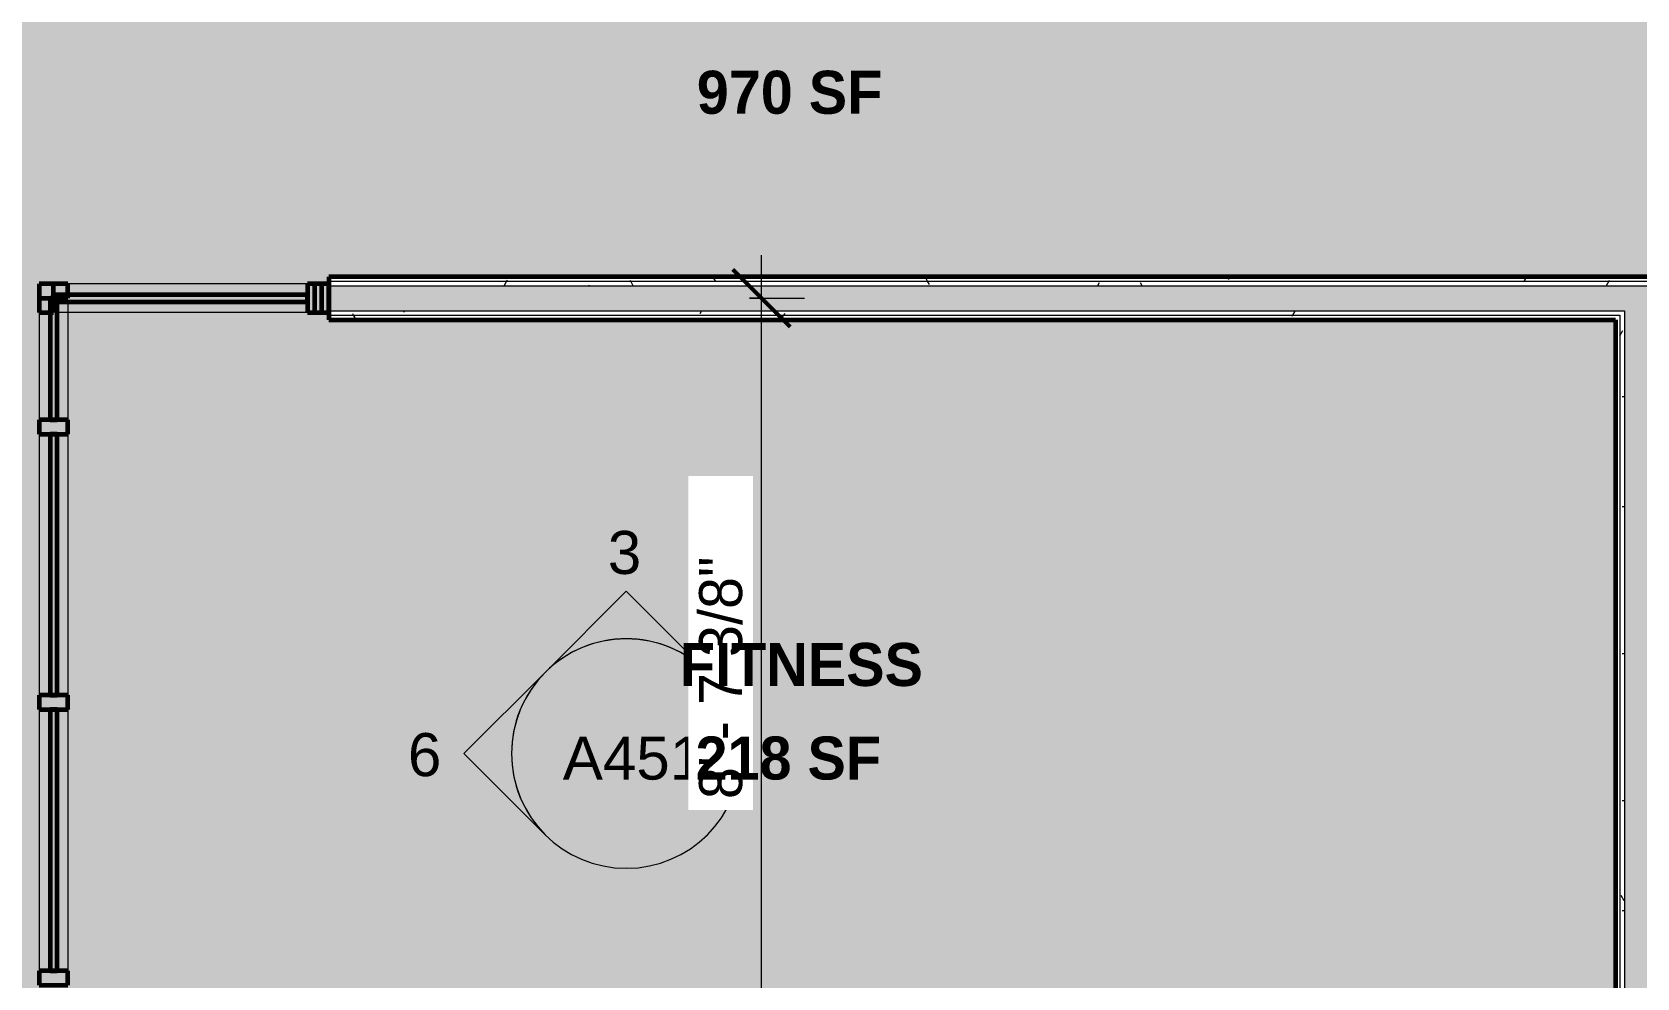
# Model space of a CAD drawing. Header units: inches. Extents: x -4105 to -1989, y 10980 to 12341.
# Drawn here: x -3140.1 to -2916.3, y 11551.6 to 11683.5 of the extents above; entities that cross this region are included whole.
import ezdxf

# ---------------------------------------------------------------- set-up
doc = ezdxf.new("R2010")
doc.units = ezdxf.units.IN
doc.header["$MEASUREMENT"] = 0
for name, color, linetype, lineweight in [('A-ANNO-DIMS', 211, 'Continuous', 9), ('A-ANNO-DIMS-64', 211, 'Continuous', 9), ('A-AREA-IDEN', 2, 'Continuous', 9), ('A-GLAZ-CURT', 52, 'Continuous', 9), ('A-GLAZ-CURT-3', 52, 'Continuous', 60), ('A-GLAZ-CWMG', 51, 'Continuous', 9), ('A-GLAZ-CWMG-4', 51, 'Continuous', 60), ('A-WALL', 113, 'Continuous', 18), ('A-WALL-PATT-1', 111, 'Continuous', 9), ('G-ANNO-SYMB-1', 111, 'Continuous', 9), ('I-WALL-2', 2, 'Continuous', 60)]:
    doc.layers.add(name, color=color, linetype=linetype, lineweight=lineweight)
doc.layers.add('A-AREA-PATT-1', color=7, linetype='Continuous', lineweight=9, transparency=1)
doc.layers.add('A-AREA-PATT-5', color=141, linetype='Continuous', lineweight=9, transparency=1)
doc.styles.add('Arial_1', font='arial.ttf', dxfattribs={"height": 6})
doc.styles.add('Century Gothic_1', font='ufonts.com_century-gothic.ttf', dxfattribs={"height": 6})
doc.styles.add('Century Gothic_B_1', font='GOTHICB.TTF', dxfattribs={"height": 6})
doc.dimstyles.new('OD__1_8__Tol__', dxfattribs={"dimscale": 12, "dimtxt": 6.26501, "dimasz": 0.666667, "dimexe": 0.5, "dimexo": 0.333333, "dimgap": 0.083333, "dimtad": 1, "dimdec": 3, "dimrnd": 0.125, "dimzin": 3, "dimdsep": 46, "dimlunit": 4, "dimtxsty": 'Century Gothic_1', "dimblk1": 'OBLIQUE', "dimblk2": 'OBLIQUE', "dimsah": 1, "dimcen": 0.09, "dimdle": 0.5, "dimazin": 0, "dimtfac": 1, "dimtdec": 4, "dimtix": 1, "dimtmove": 0, "dimatfit": 3, "dimfxl": 1, "dimtvp": 1, "dimtfill": 1, "dimfrac": 2, "dimtolj": 1, "dimtzin": 0, "dimarcsym": 2})
pattern_1 = [(0, (0, 0), (20.48, 5.12), [0.845, -14.515, 0.845, -14.515, -81.92]), (0, (0, 0), (20.48, 5.12), [-30.72, 0.845, -29.875, 0.845, -14.515, -35.84]), (0, (0, 0), (20.48, 5.12), [-76.8, 0.845, -9.395, 0.845, -24.755]), (120, (7.68, 2.56), (-14.67405, 15.1762003), [0.845, -14.515, 0.845, -14.515, -81.92]), (120, (7.68, 2.56), (-14.67405, 15.1762003), [-30.72, 0.845, -29.875, 0.845, -14.515, -35.84]), (120, (7.68, 2.56), (-14.67405, 15.1762003), [-76.8, 0.845, -9.395, 0.845, -24.755]), (240, (10.24, 12.8), (-5.80595, -20.2962003), [0.845, -14.515, 0.845, -14.515, -81.92]), (240, (10.24, 12.8), (-5.80595, -20.2962003), [-30.72, 0.845, -29.875, 0.845, -14.515, -35.84]), (240, (10.24, 12.8), (-5.80595, -20.2962003), [-76.8, 0.845, -9.395, 0.845, -24.755])]
pattern_2 = [(161.57, (0.32, 0.32), (-2.560496185, -0.000537386), [0, -18.214, 2.022, 0]), (18.43, (-0.32, 0.32), (-2.560496185, 0.000537386), [0, -18.214, 2.022, 0]), (108.43, (0.32, 0.32), (1.27922091, -6.400876726), [6.07, -14.166]), (71.57, (-0.32, 0.32), (1.27922091, 6.400876726), [6.07, -14.166])]

# ---------------------------------------------------------------- blocks, each defined once
blk = doc.blocks.new('Rectangular Mullion - 2_ x 4_ rectangular-2030672-ENLARGED FLOOR PLAN - 1ST FLOOR PLAN - EAST')
at = {"layer": 'A-GLAZ-CWMG'}
blk.add_hatch(color=256, dxfattribs=at).paths.add_polyline_path([(-1.5, -2), (-2, -2), (-2, 2), (0, 2), (0, -2)], flags=0)
at = {"layer": 'A-GLAZ-CWMG-4'}
for p, q in [((-2, 2), (0, 2)), ((-2, -2), (-2, 2)), ((0, 2), (0, -2)), ((0, -2), (-2, -2))]:
    blk.add_line(p, q, dxfattribs=at)
blk = doc.blocks.new('System Panel - Glazed-2030653-ENLARGED FLOOR PLAN - 1ST FLOOR PLAN - EAST')
at = {"layer": 'A-GLAZ-CURT'}
blk.add_hatch(color=256, dxfattribs=at).paths.add_polyline_path([(-18.2, 0.5), (-18.2, -0.5), (18.2, -0.5), (18.2, 0.5)], flags=0)
at = {"layer": 'A-GLAZ-CURT-3'}
for p, q in [((18.2, 0.5), (-18.2, 0.5)), ((-18.2, 0.5), (-18.2, -0.5)), ((18.2, -0.5), (18.2, 0.5)), ((-18.2, -0.5), (18.2, -0.5))]:
    blk.add_line(p, q, dxfattribs=at)
blk = doc.blocks.new('System Panel - Glazed-2075499-ENLARGED FLOOR PLAN - 1ST FLOOR PLAN - EAST')
at = {"layer": 'A-GLAZ-CURT'}
blk.add_hatch(color=256, dxfattribs=at).paths.add_polyline_path([(-8.48, -0.5), (7.98, -0.5), (7.98, 0), (8.48, 0), (8.48, 0.5), (-8.48, 0.5)], flags=0)
at = {"layer": 'A-GLAZ-CURT-3'}
for p, q in [((8.48, 0.5), (-8.48, 0.5)), ((-8.48, 0.5), (-8.48, -0.5)), ((8.48, -0.5), (8.48, 0.5)), ((-8.48, -0.5), (8.48, -0.5))]:
    blk.add_line(p, q, dxfattribs=at)
blk = doc.blocks.new('Rectangular Mullion - 2_ x 4_ rectangular-1978850-ENLARGED FLOOR PLAN - 1ST FLOOR PLAN - EAST')
at = {"layer": 'A-GLAZ-CWMG'}
h = blk.add_hatch(color=256, dxfattribs=at)
h.paths.add_polyline_path([(-3254.32, 11469.79), (-3217.92, 11469.79), (-3217.92, 11471.29), (-3254.32, 11471.29)], flags=0)
h.paths.add_polyline_path([(-3254.32, 11472.29), (-3217.92, 11472.29), (-3217.92, 11473.79), (-3254.32, 11473.79)], flags=0)
for p, q in [((-3254.32, 11473.79), (-3217.92, 11473.79)), ((-3254.32, 11469.79), (-3217.92, 11469.79))]:
    blk.add_line(p, q, dxfattribs=at)
blk = doc.blocks.new('Rectangular Mullion - 2_ x 4_ rectangular-2075498-ENLARGED FLOOR PLAN - 1ST FLOOR PLAN - EAST')
at = {"layer": 'A-GLAZ-CWMG'}
h = blk.add_hatch(color=256, dxfattribs=at)
h.paths.add_polyline_path([(-3137.62, 11629.38), (-3137.62, 11644.34), (-3139.12, 11644.34), (-3139.12, 11629.38)], flags=0)
h.paths.add_polyline_path([(-3135.12, 11629.38), (-3135.12, 11644.34), (-3136.62, 11644.34), (-3136.62, 11629.38)], flags=0)
for p, q in [((-3139.12, 11644.34), (-3139.12, 11629.38)), ((-3135.12, 11645.84), (-3135.12, 11629.38))]:
    blk.add_line(p, q, dxfattribs=at)
blk = doc.blocks.new('Rectangular Mullion - 2_ x 4_ rectangular-2030648-ENLARGED FLOOR PLAN - 1ST FLOOR PLAN - EAST')
at = {"layer": 'A-GLAZ-CWMG'}
blk.add_hatch(color=256, dxfattribs=at).paths.add_polyline_path([(-1, -2), (-1, 2), (1, 2), (1, -2)], flags=0)
at = {"layer": 'A-GLAZ-CWMG-4'}
for p, q in [((-1, 2), (1, 2)), ((-1, -2), (-1, 2)), ((1, 2), (1, -2)), ((1, -2), (-1, -2))]:
    blk.add_line(p, q, dxfattribs=at)
blk = doc.blocks.new('System Panel - Glazed-2075370-ENLARGED FLOOR PLAN - 1ST FLOOR PLAN - EAST')
at = {"layer": 'A-GLAZ-CURT'}
blk.add_hatch(color=256, dxfattribs=at).paths.add_polyline_path([(17.7, -0.5), (17.7, 0.5), (-17.7, 0.5), (-17.7, -0.5)], flags=0)
at = {"layer": 'A-GLAZ-CURT-3'}
for p, q in [((17.7, 0.5), (-17.7, 0.5)), ((-17.7, 0.5), (-17.7, -0.5)), ((17.7, -0.5), (17.7, 0.5)), ((-17.7, -0.5), (17.7, -0.5))]:
    blk.add_line(p, q, dxfattribs=at)
blk = doc.blocks.new('Rectangular Mullion - 2_ x 4_ rectangular-2075367-ENLARGED FLOOR PLAN - 1ST FLOOR PLAN - EAST')
at = {"layer": 'A-GLAZ-CWMG'}
h = blk.add_hatch(color=256, dxfattribs=at)
h.paths.add_polyline_path([(-3101.73, 11644.34), (-3101.73, 11645.84), (-3136.62, 11645.84), (-3136.62, 11644.34)], flags=0)
h.paths.add_polyline_path([(-3101.73, 11646.84), (-3101.73, 11648.34), (-3135.12, 11648.34), (-3135.12, 11646.84)], flags=0)
for p, q in [((-3101.73, 11648.34), (-3135.12, 11648.34)), ((-3101.73, 11644.34), (-3136.62, 11644.34))]:
    blk.add_line(p, q, dxfattribs=at)
blk = doc.blocks.new('Rectangular Mullion - 2_ x 4_ rectangular-2075504-ENLARGED FLOOR PLAN - 1ST FLOOR PLAN - EAST')
at = {"layer": 'A-GLAZ-CWMG'}
blk.add_hatch(color=256, dxfattribs=at).paths.add_polyline_path([(0, 2), (0, -2), (-2, -2), (-2, 2)], flags=0)
at = {"layer": 'A-GLAZ-CWMG-4'}
for p, q in [((-2, 2), (0, 2)), ((-2, -2), (-2, 2)), ((0, 2), (0, -2)), ((0, -2), (-2, -2))]:
    blk.add_line(p, q, dxfattribs=at)
blk = doc.blocks.new('Rectangular Mullion - 2_ x 4_ rectangular-2075373-ENLARGED FLOOR PLAN - 1ST FLOOR PLAN - EAST')
at = {"layer": 'A-GLAZ-CWMG'}
blk.add_hatch(color=256, dxfattribs=at).paths.add_polyline_path([(-1.5, 2), (-1.5, 0), (-2, 0), (-2, -2), (0, -2), (0, 2)], flags=0)
at = {"layer": 'A-GLAZ-CWMG-4'}
for p, q in [((0, 2), (-2, 2)), ((-2, 2), (-2, -2)), ((0, -2), (0, 2)), ((-2, -2), (0, -2))]:
    blk.add_line(p, q, dxfattribs=at)
blk = doc.blocks.new('Rectangular Mullion - 2_ x 4_ rectangular-2075369-ENLARGED FLOOR PLAN - 1ST FLOOR PLAN - EAST')
at = {"layer": 'A-GLAZ-CWMG'}
blk.add_hatch(color=256, dxfattribs=at).paths.add_polyline_path([(0, 2), (0, -2), (-1, -2), (-1, 2)], flags=0)
at = {"layer": 'A-GLAZ-CWMG-4'}
for p, q in [((-1, 2), (1, 2)), ((-1, -2), (-1, 2)), ((1, 2), (1, -2)), ((1, -2), (-1, -2))]:
    blk.add_line(p, q, dxfattribs=at)
blk = doc.blocks.new('Elevation - Filled Arrow-152140-ENLARGED FLOOR PLAN - 1ST FLOOR PLAN - EAST')
at = {"layer": 'G-ANNO-SYMB-1'}
for start, end in [(360, 180), (180, 360)]:
    blk.add_arc((0, 0), 0.25, start, end, dxfattribs=at)
blk = doc.blocks.new('Elevation - Filled Arrow-151867-ENLARGED FLOOR PLAN - 1ST FLOOR PLAN - EAST')
at = {"layer": 'G-ANNO-SYMB-1'}
for p, q in [((0, 0.3536), (-0.1768, 0.1768)), ((0.1768, 0.1768), (0, 0.3536))]:
    blk.add_line(p, q, dxfattribs=at)
blk.add_arc((0, 0), 0.25, 45, 135, dxfattribs=at)
blk = doc.blocks.new('DIMBLOCK128-ENLARGED FLOOR PLAN - 1ST FLOOR PLAN - EAST')
at = {"layer": 'A-ANNO-DIMS-64'}
for p, q in [((-3038.42, 11542.98), (-3038.42, 11652.34)), ((-3040.08, 11646.34), (-3032.42, 11646.34)), ((-3038.42, 11646.34), (-3040.08, 11646.34)), ((-2995.32, 11542.98), (-3044.42, 11542.98)), ((-3038.42, 11542.98), (-2995.32, 11542.98))]:
    blk.add_line(p, q, dxfattribs=at)
at = {"layer": 'A-ANNO-DIMS-64', "lineweight": 50}
for p, q in [((-3038.42, 11646.34), (-3042.42, 11650.34)), ((-3038.42, 11646.34), (-3034.42, 11642.34)), ((-3038.42, 11542.98), (-3042.42, 11546.98)), ((-3038.42, 11542.98), (-3034.42, 11538.98))]:
    blk.add_line(p, q, dxfattribs=at)
at = {"layer": 'A-ANNO-DIMS-64', "color": 0, "insert": (-3047.11, 11576.51), "char_height": 6, "width": 43.5567, "attachment_point": 1, "rotation": 90, "line_spacing_factor": 0.984502, "style": 'Century Gothic_1', "bg_fill": 3, "box_fill_scale": 1.25, "bg_fill_color": 256, "bg_fill_true_color": 13158600, "bg_fill_transparency": 0}
blk.add_mtext('8\' - 7 3/8"', dxfattribs=at)
blk = doc.blocks.new('_Oblique')
at = {"color": 0, "linetype": 'ByBlock', "lineweight": -2}
blk.add_line((-0.5, -0.5), (0.5, 0.5), dxfattribs=at)

msp = doc.modelspace()

# ---------------------------------------------------------------- hatches: boundary and pattern name
at = {"layer": 'A-AREA-PATT-1'}
msp.add_hatch(color=256, dxfattribs=at).paths.add_polyline_path([(-3135.1237, 11474.7894), (-2993.6987, 11474.7894), (-2993.6987, 11477.7894), (-2991.3237, 11477.7894), (-2991.3237, 11513.7894), (-2993.6987, 11513.7894), (-2993.6987, 11545.3519), (-2919.3237, 11545.3519), (-2919.3237, 11643.3394), (-3098.7237, 11643.3394), (-3098.7237, 11644.3394), (-3135.1237, 11644.3394), (-3135.1237, 11513.1878), (-3137.1237, 11513.1878), (-3137.1237, 11476.7894), (-3135.1237, 11476.7894)], flags=0)
at = {"layer": 'A-AREA-PATT-5'}
h = msp.add_hatch(color=256, dxfattribs=at)
h.paths.add_polyline_path([(-3407.8605, 11241.3894), (-3407.8605, 11277.2894), (-3408.9237, 11277.2894), (-3408.9237, 11285.9144), (-3400.2987, 11285.9144), (-3400.2987, 11285.2894), (-3371.8737, 11285.2894), (-3371.8737, 11286.3048), (-3369.8737, 11286.3048), (-3369.8737, 11322.3048), (-3371.8737, 11322.3048), (-3371.8737, 11473.7894), (-3140.1237, 11473.7894), (-3140.1237, 11474.7894), (-3139.1237, 11474.7894), (-3139.1237, 11476.7894), (-3137.1237, 11476.7894), (-3137.1237, 11513.1878), (-3139.1237, 11513.1878), (-3139.1237, 11648.3394), (-3098.7237, 11648.3394), (-3098.7237, 11649.3394), (-2778.9237, 11649.3394), (-2778.9237, 11628.3894), (-2758.7237, 11628.3894), (-2758.7237, 11629.1394), (-2756.7237, 11629.1394), (-2756.7237, 11627.2019), (-2756.0987, 11627.2019), (-2756.0987, 11625.3894), (-2721.3487, 11625.3894), (-2721.3487, 11627.2019), (-2720.7237, 11627.2019), (-2720.7237, 11629.1394), (-2718.7237, 11629.1394), (-2718.7237, 11628.3894), (-2710.7237, 11628.3894), (-2710.7237, 11629.1394), (-2708.7237, 11629.1394), (-2708.7237, 11627.2019), (-2708.0987, 11627.2019), (-2708.0987, 11625.3894), (-2673.3487, 11625.3894), (-2673.3487, 11627.2019), (-2672.7237, 11627.2019), (-2672.7237, 11629.1394), (-2670.7237, 11629.1394), (-2670.7237, 11628.3894), (-2650.5237, 11628.3894), (-2650.5237, 11649.3394), (-2513.1237, 11649.3394), (-2513.1237, 11654.5206), (-2507.9425, 11649.3394), (-2503.6999, 11649.3394), (-2490.1251, 11635.7646), (-2489.418, 11636.4717), (-2489.9483, 11637.002), (-2488.5341, 11638.4162), (-2487.1641, 11637.0462), (-2486.7221, 11637.4882), (-2485.4405, 11636.2065), (-2460.8686, 11660.7785), (-2462.1502, 11662.0601), (-2461.7082, 11662.5021), (-2463.0783, 11663.8721), (-2461.664, 11665.2863), (-2461.1337, 11664.756), (-2442.4362, 11683.4534), (-2464.5996, 11705.6168), (-2465.13, 11705.0865), (-2466.5442, 11706.5007), (-2465.1741, 11707.8707), (-2465.6161, 11708.3127), (-2464.3345, 11709.5943), (-2488.9064, 11734.1662), (-2490.188, 11732.8846), (-2490.63, 11733.3266), (-2492, 11731.9565), (-2493.4142, 11733.3708), (-2509.5206, 11717.2644), (-2640.2987, 11717.2644), (-2640.2987, 11722.6394), (-2641.2987, 11722.6394), (-2641.2987, 11724.6394), (-2639.3612, 11724.6394), (-2639.3612, 11725.2644), (-2637.9237, 11725.2644), (-2637.9237, 11760.0144), (-2639.3612, 11760.0144), (-2639.3612, 11760.6394), (-2641.2987, 11760.6394), (-2641.2987, 11762.6394), (-2640.2987, 11762.6394), (-2640.2987, 11848.8144), (-2698.6987, 11848.8144), (-2698.6987, 11716.6394), (-2719.6802, 11716.6394), (-2719.6802, 11673.3894), (-2738.6302, 11673.3894), (-2738.6302, 11716.6394), (-2736.6987, 11716.6394), (-2736.6987, 11737.5894), (-2737.6987, 11737.5894), (-2737.6987, 11737.8394), (-2739.6987, 11737.8394), (-2739.6987, 11739.7769), (-2740.3237, 11739.7769), (-2740.3237, 11740.5894), (-2775.0737, 11740.5894), (-2775.0737, 11739.7769), (-2775.6987, 11739.7769), (-2775.6987, 11737.8394), (-2777.6987, 11737.8394), (-2777.6987, 11737.5894), (-2797.8987, 11737.5894), (-2797.8987, 11716.6394), (-3072.9237, 11716.6394), (-3072.9237, 11737.5894), (-3093.1237, 11737.5894), (-3093.1237, 11737.8394), (-3095.1237, 11737.8394), (-3095.1237, 11739.7769), (-3095.7487, 11739.7769), (-3095.7487, 11740.5894), (-3130.4987, 11740.5894), (-3130.4987, 11739.7769), (-3131.1237, 11739.7769), (-3131.1237, 11737.8394), (-3133.1237, 11737.8394), (-3133.1237, 11737.5894), (-3140.1237, 11737.5894), (-3140.1237, 11834.1519), (-3246.2697, 11834.1519), (-3246.2697, 11858.1519), (-3261.2487, 11858.1519), (-3261.2487, 11857.4019), (-3263.2487, 11857.4019), (-3263.2487, 11859.3394), (-3263.8737, 11859.3394), (-3263.8737, 11861.1519), (-3298.6237, 11861.1519), (-3298.6237, 11859.3394), (-3299.2487, 11859.3394), (-3299.2487, 11857.4019), (-3301.2487, 11857.4019), (-3301.2487, 11834.1519), (-3460.5237, 11834.1519), (-3460.5237, 11824.6519), (-3459.7737, 11824.6519), (-3459.7737, 11822.6519), (-3461.7112, 11822.6519), (-3461.7112, 11822.0269), (-3463.5237, 11822.0269), (-3463.5237, 11787.2769), (-3461.7112, 11787.2769), (-3461.7112, 11786.6519), (-3459.7737, 11786.6519), (-3459.7737, 11784.6519), (-3460.5237, 11784.6519), (-3460.5237, 11783.3644), (-3199.9987, 11783.3644), (-3199.9987, 11534.6144), (-3494.9487, 11534.6144), (-3494.9487, 11510.8004), (-3499.3237, 11510.8004), (-3499.3237, 11507.0114), (-3498.6792, 11507.0114), (-3498.6792, 11504.8004), (-3499.3237, 11504.8004), (-3499.3237, 11462.8004), (-3498.6792, 11462.8004), (-3498.6792, 11460.5895), (-3499.3237, 11460.5895), (-3499.3237, 11456.8004), (-3494.9487, 11456.8004), (-3494.9487, 11440.6249), (-3481.3237, 11440.6249), (-3481.0807, 11302.3015), (-3478.8579, 11297.744), (-3477.9569, 11298.6167), (-3477.1119, 11297.7717), (-3478.2821, 11296.5635), (-3472.6294, 11284.9738), (-3472.4911, 11284.067), (-3472.5426, 11283.1513), (-3472.7817, 11282.2657), (-3473.1983, 11281.4485), (-3475.2023, 11278.6177), (-3477.4848, 11276.0061), (-3477.1119, 11275.5103), (-3477.9569, 11274.6653), (-3478.4573, 11275.0417), (-3481.0289, 11272.8078), (-3480.9737, 11244.3894), (-3477.9737, 11244.3894), (-3477.9737, 11241.3894), (-3458.4799, 11241.3894)], flags=0)
h.paths.add_polyline_path([(-3400.0225, 11279.2894), (-3399.8237, 11279.2894), (-3399.8237, 11279.7894), (-3400.2987, 11279.7894), (-3400.2987, 11279.2894), (-3400.1737, 11279.2894)], flags=0)
h.paths.add_polyline_path([(-3498.9446, 11460.7145), (-3498.8042, 11460.7145), (-3498.8042, 11462.6754), (-3499.3237, 11462.6754), (-3499.3237, 11460.7145)], flags=0)
h.paths.add_polyline_path([(-3499.3237, 11504.9254), (-3498.8042, 11504.9254), (-3498.8042, 11506.8864), (-3499.3237, 11506.8864)], flags=0)
h.paths.add_polyline_path([(-2796.2302, 11673.3894), (-2796.2302, 11736.998), (-2777.2802, 11736.998), (-2777.2802, 11673.3894), (-2788.9261, 11673.3894)], flags=0)
h.paths.add_polyline_path([(-2763.3842, 11673.3894), (-2777.0302, 11673.3894), (-2777.0302, 11736.998), (-2738.8802, 11736.998), (-2738.8802, 11673.3894)], flags=0)
at = {"layer": 'A-WALL-PATT-1'}
h = msp.add_hatch(dxfattribs=at)
h.set_pattern_fill('FP_1', color=256, style=0, pattern_type=2)
h.set_pattern_definition(pattern_1)
h.paths.add_polyline_path([(-3028.3493, 11648.7144), (-2919.3237, 11648.7144), (-2919.3237, 11649.3394), (-3098.7237, 11649.3394), (-3098.7237, 11648.7144), (-3030.9887, 11648.7144)], flags=0)
h = msp.add_hatch(dxfattribs=at)
h.set_pattern_fill('FP_1', color=256, style=0, pattern_type=2)
h.set_pattern_definition(pattern_1)
h.paths.add_polyline_path([(-2918.6987, 11285.2894), (-2918.6987, 11404.8519), (-2919.3237, 11404.8519), (-2919.3237, 11285.2894)], flags=0)
h.paths.add_polyline_path([(-2919.3237, 11408.3519), (-2918.6987, 11408.3519), (-2918.6987, 11445.2269), (-2919.3237, 11445.2269), (-2919.3237, 11408.9769)], flags=0)
h.paths.add_polyline_path([(-2919.3237, 11449.9769), (-2918.6987, 11449.9769), (-2918.6987, 11541.2269), (-2919.3237, 11541.2269), (-2919.3237, 11450.6019)], flags=0)
h.paths.add_polyline_path([(-2919.3237, 11544.7269), (-2918.6987, 11544.7269), (-2918.6987, 11643.9644), (-2919.3237, 11643.9644), (-2919.3237, 11545.3519)], flags=0)
h.paths.add_polyline_path([(-2918.6987, 11648.7144), (-2918.6987, 11649.3394), (-2919.3237, 11649.3394), (-2919.3237, 11648.7144)], flags=0)
h = msp.add_hatch(dxfattribs=at)
h.set_pattern_fill('FP_1', color=256, style=0, pattern_type=2)
h.set_pattern_definition(pattern_1)
h.paths.add_polyline_path([(-2880.9305, 11648.7144), (-2778.9237, 11648.7144), (-2778.9237, 11649.3394), (-2918.6987, 11649.3394), (-2918.6987, 11648.7144), (-2908.8484, 11648.7144)], flags=0)
h = msp.add_hatch(dxfattribs=at)
h.set_pattern_fill('FP_1', color=256, style=0, pattern_type=2)
h.set_pattern_definition(pattern_1)
h.paths.add_polyline_path([(-3018.3468, 11648.0894), (-2918.6987, 11648.0894), (-2918.6987, 11648.7144), (-3098.7237, 11648.7144), (-3098.7237, 11648.0894), (-3029.3519, 11648.0894)], flags=0)
h = msp.add_hatch(dxfattribs=at)
h.set_pattern_fill('FP_14', color=256, style=0, pattern_type=2)
h.set_pattern_definition(pattern_2)
h.paths.add_polyline_path([(-2969.9186, 11644.5894), (-2918.0737, 11644.5894), (-2918.0737, 11648.0894), (-3098.7237, 11648.0894), (-3098.7237, 11644.5894), (-3024.8082, 11644.5894)], flags=0)
h = msp.add_hatch(dxfattribs=at)
h.set_pattern_fill('FP_1', color=256, style=0, pattern_type=2)
h.set_pattern_definition(pattern_1)
h.paths.add_polyline_path([(-2918.0737, 11285.2894), (-2918.0737, 11404.8519), (-2918.6987, 11404.8519), (-2918.6987, 11285.2894)], flags=0)
h.paths.add_polyline_path([(-2918.6987, 11408.3519), (-2918.0737, 11408.3519), (-2918.0737, 11445.8519), (-2918.6987, 11445.8519), (-2918.6987, 11410.5574)], flags=0)
h.paths.add_polyline_path([(-2918.0737, 11449.3519), (-2918.0737, 11541.2269), (-2918.6987, 11541.2269), (-2918.6987, 11449.3519), (-2918.15, 11449.3519)], flags=0)
h.paths.add_polyline_path([(-2918.6987, 11544.7269), (-2918.0737, 11544.7269), (-2918.0737, 11644.5894), (-2918.6987, 11644.5894), (-2918.6987, 11550.4899)], flags=0)
h.paths.add_polyline_path([(-2918.0737, 11648.0894), (-2918.0737, 11648.7144), (-2918.6987, 11648.7144), (-2918.6987, 11648.0894)], flags=0)
h = msp.add_hatch(dxfattribs=at)
h.set_pattern_fill('FP_1', color=256, style=0, pattern_type=2)
h.set_pattern_definition(pattern_1)
h.paths.add_polyline_path([(-2789.7999, 11648.0894), (-2779.5487, 11648.0894), (-2779.5487, 11648.7144), (-2918.0737, 11648.7144), (-2918.0737, 11648.0894), (-2796.2302, 11648.0894)], flags=0)
h = msp.add_hatch(dxfattribs=at)
h.set_pattern_fill('FP_14', color=256, style=0, pattern_type=2)
h.set_pattern_definition(pattern_2)
h.paths.add_polyline_path([(-2914.5737, 11285.2894), (-2914.5737, 11648.0894), (-2918.0737, 11648.0894), (-2918.0737, 11285.2894)], flags=0)
h = msp.add_hatch(dxfattribs=at)
h.set_pattern_fill('FP_1', color=256, style=0, pattern_type=2)
h.set_pattern_definition(pattern_1)
h.paths.add_polyline_path([(-2918.6987, 11643.9644), (-2918.6987, 11644.5894), (-3098.7237, 11644.5894), (-3098.7237, 11643.9644), (-2919.3237, 11643.9644)], flags=0)
h = msp.add_hatch(dxfattribs=at)
h.set_pattern_fill('FP_1', color=256, style=0, pattern_type=2)
h.set_pattern_definition(pattern_1)
h.paths.add_polyline_path([(-2969.9186, 11643.3394), (-2919.3237, 11643.3394), (-2919.3237, 11643.9644), (-3098.7237, 11643.9644), (-3098.7237, 11643.3394), (-3027.1159, 11643.3394)], flags=0)

# ---------------------------------------------------------------- linework, layer by layer
at = {"layer": 'A-WALL'}
for p, q in [((-3098.7237, 11648.7144), (-2779.5487, 11648.7144)), ((-3098.7237, 11648.0894), (-2780.1737, 11648.0894)), ((-3098.7237, 11644.5894), (-2918.0737, 11644.5894)), ((-2918.0737, 11644.5894), (-2918.0737, 11544.7269)), ((-3098.7237, 11643.9644), (-2918.6987, 11643.9644)), ((-2918.6987, 11643.9644), (-2918.6987, 11544.7269))]:
    msp.add_line(p, q, dxfattribs=at)
at = {"layer": 'I-WALL-2'}
for p, q in [((-2778.9237, 11649.3394), (-3098.7237, 11649.3394)), ((-3098.7237, 11649.3394), (-3098.7237, 11643.3394)), ((-3098.7237, 11643.3394), (-2919.3237, 11643.3394)), ((-2919.3237, 11643.3394), (-2919.3237, 11545.3519))]:
    msp.add_line(p, q, dxfattribs=at)

# ---------------------------------------------------------------- block references
at = {"layer": 'A-GLAZ-CURT'}
msp.add_blockref('System Panel - Glazed-2075370-ENLARGED FLOOR PLAN - 1ST FLOOR PLAN - EAST', (-3119.4245, 11646.3394), dxfattribs=at)
for name, p, rotation in [('System Panel - Glazed-2075499-ENLARGED FLOOR PLAN - 1ST FLOOR PLAN - EAST', (-3137.1237, 11637.8613), 89.99999999999912), ('System Panel - Glazed-2030653-ENLARGED FLOOR PLAN - 1ST FLOOR PLAN - EAST', (-3137.1237, 11609.1839), 89.999999999999), ('System Panel - Glazed-2030653-ENLARGED FLOOR PLAN - 1ST FLOOR PLAN - EAST', (-3137.1237, 11570.7855), 89.999999999999)]:
    msp.add_blockref(name, p, dxfattribs=dict(at, rotation=rotation))
at = {"layer": 'A-GLAZ-CWMG', "extrusion": (0, 0, -1)}
for name, p, rotation in [('Rectangular Mullion - 2_ x 4_ rectangular-2030672-ENLARGED FLOOR PLAN - 1ST FLOOR PLAN - EAST', (3137.1237, 11648.3394), 90.00000000000091), ('Rectangular Mullion - 2_ x 4_ rectangular-2075369-ENLARGED FLOOR PLAN - 1ST FLOOR PLAN - EAST', (3100.7253, 11646.3394), 180), ('Rectangular Mullion - 2_ x 4_ rectangular-2075504-ENLARGED FLOOR PLAN - 1ST FLOOR PLAN - EAST', (3098.7237, 11646.3394), 180), ('Rectangular Mullion - 2_ x 4_ rectangular-2030648-ENLARGED FLOOR PLAN - 1ST FLOOR PLAN - EAST', (3137.1237, 11628.3831), 90.000000000001), ('Rectangular Mullion - 2_ x 4_ rectangular-2030648-ENLARGED FLOOR PLAN - 1ST FLOOR PLAN - EAST', (3137.1237, 11589.9847), 90.000000000001), ('Rectangular Mullion - 2_ x 4_ rectangular-2030648-ENLARGED FLOOR PLAN - 1ST FLOOR PLAN - EAST', (3137.1237, 11551.5863), 90.000000000001)]:
    msp.add_blockref(name, p, dxfattribs=dict(at, rotation=rotation))
at = {"layer": 'A-GLAZ-CWMG'}
for name, p, rotation in [('Rectangular Mullion - 2_ x 4_ rectangular-2075373-ENLARGED FLOOR PLAN - 1ST FLOOR PLAN - EAST', (-3139.1237, 11646.3394), 180), ('Rectangular Mullion - 2_ x 4_ rectangular-1978850-ENLARGED FLOOR PLAN - 1ST FLOOR PLAN - EAST', (-14608.9131, 8373.0641), 270.000000000001), ('Rectangular Mullion - 2_ x 4_ rectangular-1978850-ENLARGED FLOOR PLAN - 1ST FLOOR PLAN - EAST', (-14608.9131, 8334.6657), 270.000000000001)]:
    msp.add_blockref(name, p, dxfattribs=dict(at, rotation=rotation))
for name in ['Rectangular Mullion - 2_ x 4_ rectangular-2075367-ENLARGED FLOOR PLAN - 1ST FLOOR PLAN - EAST', 'Rectangular Mullion - 2_ x 4_ rectangular-2075498-ENLARGED FLOOR PLAN - 1ST FLOOR PLAN - EAST']:
    msp.add_blockref(name, (0, 0), dxfattribs=at)
at = {"layer": 'G-ANNO-SYMB-1', "xscale": 63.99999999999997, "yscale": 63.99999999999997, "zscale": 63.99999999999997}
for name in ['Elevation - Filled Arrow-151867-ENLARGED FLOOR PLAN - 1ST FLOOR PLAN - EAST', 'Elevation - Filled Arrow-152140-ENLARGED FLOOR PLAN - 1ST FLOOR PLAN - EAST']:
    msp.add_blockref(name, (-3057.2622, 11582.8664), dxfattribs=at)
at = {"layer": 'G-ANNO-SYMB-1', "xscale": 63.99999999999997, "yscale": 63.99999999999997, "zscale": 63.99999999999997, "rotation": 89.99999999999861}
msp.add_blockref('Elevation - Filled Arrow-151867-ENLARGED FLOOR PLAN - 1ST FLOOR PLAN - EAST', (-3057.2622, 11582.8664), dxfattribs=at)

# ---------------------------------------------------------------- texts
at = {"layer": 'A-AREA-IDEN', "insert": (-3047.4285, 11678.065), "char_height": 6, "width": 30.704, "attachment_point": 1, "style": 'Century Gothic_B_1'}
msp.add_mtext('970 SF', dxfattribs=at)
at = {"layer": 'G-ANNO-SYMB-1', "char_height": 6, "attachment_point": 1, "style": 'Arial_1'}
for s, insert, width in [('3', (-3059.8358, 11613.9029), 5.656), ('6', (-3087.7131, 11585.7162), 5.656), ('A451', (-3066.1121, 11585.235), 23.836)]:
    msp.add_mtext(s, dxfattribs=dict(at, insert=insert, width=width))

# ---------------------------------------------------------------- next in the draw order: dimensions: what is measured, and where the dimension line sits
at = {"layer": 'A-ANNO-DIMS'}
dim = msp.add_linear_dim(base=(-3038.4213387961, 11646.3393961105), p1=(-2991.3237366797, 11542.9768961105), p2=(-3044.0781930456, 11646.3393961105), angle=90, dimstyle='OD__1_8__Tol__', override={"dimpost": '<>', "dimfxl": 116.046711}, dxfattribs=at)
dim.commit()
dim.dimension.update_dxf_attribs({"geometry": 'DIMBLOCK128-ENLARGED FLOOR PLAN - 1ST FLOOR PLAN - EAST', "text_midpoint": (-3042.9046834854, 11594.6581461105)})

# ---------------------------------------------------------------- next in the draw order: texts
at = {"layer": 'A-AREA-IDEN', "char_height": 6, "attachment_point": 1, "style": 'Century Gothic_B_1'}
for s, insert, width in [('FITNESS', (-3049.7722, 11598.2867), 35.956), ('218 SF', (-3047.6053, 11585.2427), 30.704)]:
    msp.add_mtext(s, dxfattribs=dict(at, insert=insert, width=width))

doc.saveas('drawing.dxf')
